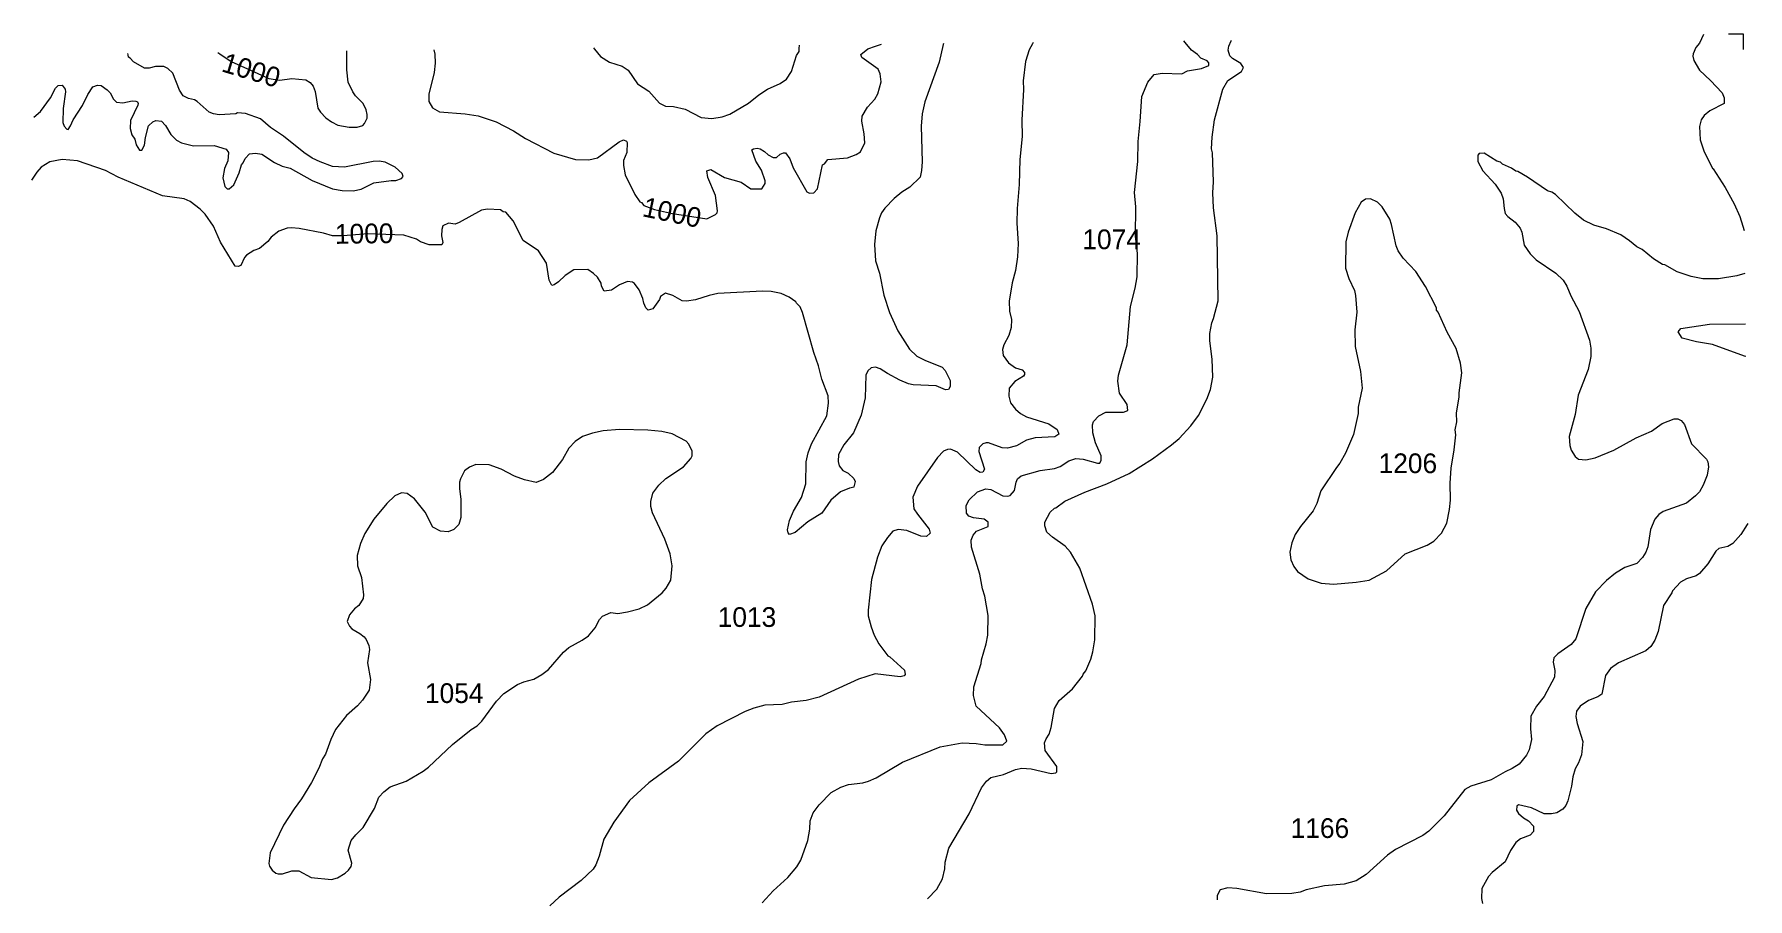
# Model space of a CAD drawing. Header units: kilometres. Extents: x 178.1 to 232.4, y 8228.7 to 8284.8.
# Drawn here: x 217.92 to 231.84, y 8277.78 to 8284.8 of the extents above; entities that cross this region are included whole.
import ezdxf

# ---------------------------------------------------------------- set-up
doc = ezdxf.new("R2010")
doc.units = ezdxf.units.KM
for name, color, linetype in [('1', 7, 'Continuous'), ('2', 7, 'Continuous'), ('21', 7, 'Continuous'), ('61', 7, 'Continuous'), ('63', 7, 'Continuous')]:
    doc.layers.add(name, color=color, linetype=linetype)
doc.styles.add('dgn002', font='dgn002.shx')

# ---------------------------------------------------------------- blocks, each defined once
blk = doc.blocks.new('PRCGEO3')
at = {"layer": '63', "color": 132, "linetype": 'Continuous', "lineweight": 0, "true_color": 0x00c3c3, "flags": 128}
blk.add_lwpolyline([(0, -0.1232), (0, 0), (-0.1214, 0)], dxfattribs=at)

msp = doc.modelspace()

# ---------------------------------------------------------------- linework, layer by layer
at = {"layer": '1', "color": 5, "linetype": 'Continuous', "lineweight": 13, "flags": 128}
for points in [[(219.408, 8284.6523), (219.4252, 8284.6405), (219.5154, 8284.5786), (219.6741, 8284.5073), (219.8238, 8284.44), (219.9109, 8284.4258), (220.0106, 8284.4397), (220.1231, 8284.43), (220.1597, 8284.4065), (220.183, 8284.3768), (220.1981, 8284.335), (220.2214, 8284.2003), (220.2433, 8284.1668), (220.2855, 8284.1212), (220.3309, 8284.0872), (220.3844, 8284.062), (220.4755, 8284.0454), (220.5399, 8284.0454), (220.5871, 8284.0598), (220.5996, 8284.0739), (220.6205, 8284.1194), (220.6227, 8284.1473), (220.6143, 8284.1851), (220.5891, 8284.2379), (220.5264, 8284.2999), (220.5041, 8284.3312), (220.4684, 8284.4101), (220.4567, 8284.5095), (220.4551, 8284.6626), (220.4551, 8284.6651)], [(221.1637, 8284.6737), (221.1707, 8284.6369), (221.1741, 8284.5638), (221.1654, 8284.4901), (221.1217, 8284.312), (221.1234, 8284.2535), (221.1521, 8284.2017), (221.2099, 8284.1685), (221.4171, 8284.1539), (221.5242, 8284.136), (221.6705, 8284.0877), (221.8098, 8284.0165), (221.9086, 8283.954), (222.139, 8283.8339), (222.3143, 8283.7823), (222.4236, 8283.7788), (222.4919, 8283.795), (222.67, 8283.9263), (222.7048, 8283.9425), (222.7274, 8283.9304), (222.7329, 8283.9193), (222.7313, 8283.8406), (222.7035, 8283.7746), (222.7037, 8283.7342), (222.7181, 8283.6577), (222.7957, 8283.499), (222.8364, 8283.4387), (222.8495, 8283.4349), (222.8706, 8283.4081), (222.9568, 8283.3763), (223.1014, 8283.3455), (223.3811, 8283.3008), (223.4504, 8283.336), (223.4639, 8283.3499), (223.4671, 8283.3646), (223.4511, 8283.4906), (223.3885, 8283.6364), (223.3804, 8283.6896), (223.4133, 8283.7009), (223.5239, 8283.637), (223.6613, 8283.5992), (223.738, 8283.5433), (223.8291, 8283.5436), (223.8538, 8283.5878), (223.8552, 8283.6104), (223.8259, 8283.6964), (223.78, 8283.7689), (223.7474, 8283.8618), (223.7596, 8283.8705), (223.7894, 8283.8742), (223.8135, 8283.8688), (223.849, 8283.8477), (223.8795, 8283.8195), (223.919, 8283.7986), (223.9471, 8283.7991), (223.9781, 8283.8251), (224.0038, 8283.8377), (224.0189, 8283.8372), (224.0544, 8283.7892), (224.0831, 8283.7155), (224.1937, 8283.5207), (224.2162, 8283.509), (224.2515, 8283.5127), (224.2797, 8283.5445), (224.3207, 8283.7388), (224.336, 8283.7477), (224.3648, 8283.7834), (224.5232, 8283.7967), (224.5946, 8283.8232), (224.6295, 8283.8454), (224.6654, 8283.9188), (224.6604, 8283.9902), (224.6395, 8284.095), (224.6429, 8284.1349), (224.6853, 8284.2066), (224.7456, 8284.2735), (224.7704, 8284.3146), (224.797, 8284.414), (224.789, 8284.4792), (224.7736, 8284.5158), (224.6393, 8284.6116), (224.6329, 8284.6361), (224.6896, 8284.6818), (224.7528, 8284.7022), (224.8002, 8284.7175)], [(225.3043, 8284.7235), (225.3025, 8284.7162), (225.2677, 8284.5714), (225.1527, 8284.2494), (225.1316, 8284.1524), (225.1215, 8284.0527), (225.1312, 8283.7638), (225.1263, 8283.6931), (225.1132, 8283.6394), (225.0309, 8283.5582), (224.9651, 8283.517), (224.9031, 8283.4664), (224.8285, 8283.3869), (224.8015, 8283.349), (224.7834, 8283.3096), (224.7544, 8283.2026), (224.7429, 8283.0923), (224.7526, 8282.9598), (224.7827, 8282.8586), (224.8205, 8282.6818), (224.8641, 8282.5393), (224.933, 8282.3913), (225.0281, 8282.2429), (225.0871, 8282.185), (225.1527, 8282.1525), (225.2924, 8282.0964), (225.3183, 8282.0708), (225.3577, 8281.9896), (225.3583, 8281.9408), (225.3452, 8281.916), (225.3214, 8281.9123), (225.2432, 8281.9448), (225.0565, 8281.9535), (225.0194, 8281.9621), (224.9494, 8281.9908), (224.848, 8282.0447), (224.7888, 8282.0842), (224.7519, 8282.0978), (224.717, 8282.0909), (224.6882, 8282.0679), (224.6736, 8282.0321), (224.6684, 8281.848), (224.6356, 8281.7073), (224.5728, 8281.5626), (224.4938, 8281.4671), (224.4498, 8281.3887), (224.4483, 8281.3303), (224.4563, 8281.2972), (224.4858, 8281.2592), (224.5305, 8281.2355), (224.5749, 8281.192), (224.5864, 8281.1686), (224.5754, 8281.1262), (224.5789, 8281.1221), (224.5397, 8281.1135), (224.4674, 8281.0837), (224.3874, 8281.0183), (224.3162, 8280.9117), (224.2014, 8280.8422), (224.0998, 8280.7555), (224.0521, 8280.7374), (224.042, 8280.7512), (224.0369, 8280.7771), (224.0538, 8280.8524), (224.0861, 8280.9278), (224.1511, 8281.0381), (224.1864, 8281.1485), (224.1881, 8281.3288), (224.2048, 8281.4027), (224.231, 8281.4743), (224.3551, 8281.7031), (224.3708, 8281.8043), (224.3659, 8281.8636), (224.3168, 8282.0003), (224.2882, 8282.1071), (224.2504, 8282.2158), (224.1582, 8282.5416), (224.1388, 8282.5864), (224.1085, 8282.6157), (224.105, 8282.6285), (224.0506, 8282.6639), (223.9848, 8282.6957), (223.9033, 8282.7106), (223.8327, 8282.7137), (223.4705, 8282.694), (223.3988, 8282.6793), (223.2887, 8282.6445), (223.2153, 8282.6333), (223.1809, 8282.6365), (223.106, 8282.6778), (223.0465, 8282.6986), (223.0038, 8282.6696), (222.9963, 8282.6449), (222.9422, 8282.5711), (222.9041, 8282.5606)], [(222.7358, 8282.7924), (222.6712, 8282.765), (222.6078, 8282.7206), (222.5466, 8282.7136), (222.5245, 8282.7543), (222.5215, 8282.7774), (222.4915, 8282.8266), (222.4608, 8282.8573), (222.4136, 8282.8896), (222.3012, 8282.886), (222.2295, 8282.8421), (222.1752, 8282.7884), (222.1405, 8282.7649), (222.1227, 8282.7604), (222.101, 8282.8018), (222.078, 8282.9417), (222.0125, 8283.0406), (221.8881, 8283.1261), (221.808, 8283.2849), (221.7474, 8283.355), (221.7266, 8283.359), (221.7058, 8283.3737), (221.5981, 8283.3803), (221.5509, 8283.3708), (221.3695, 8283.2699), (221.3373, 8283.2588), (221.2834, 8283.2665), (221.2372, 8283.2429), (221.2269, 8283.2141), (221.2254, 8283.1627), (221.2351, 8283.1101), (221.2274, 8283.0905), (221.1259, 8283.0894), (221.0549, 8283.1151), (221.0229, 8283.1346), (220.9199, 8283.168), (220.6267, 8283.179), (220.4253, 8283.1643), (220.3399, 8283.1639), (220.2675, 8283.1844), (220.0682, 8283.2226), (220.007, 8283.2288), (219.9728, 8283.2243), (219.9037, 8283.1999), (219.8418, 8283.1521), (219.8155, 8283.1179), (219.7455, 8283.0589), (219.7001, 8283.043), (219.6411, 8283.0054), (219.6245, 8282.9883), (219.5938, 8282.9215), (219.5737, 8282.9132), (219.5484, 8282.916), (219.4296, 8283.1105), (219.3736, 8283.2421), (219.3044, 8283.3392), (219.2633, 8283.3804), (219.1825, 8283.4418), (219.1349, 8283.4642), (218.9589, 8283.4888), (218.5983, 8283.6389), (218.4963, 8283.6931), (218.2689, 8283.7722), (218.1428, 8283.7817), (218.0428, 8283.7624), (217.9719, 8283.7199), (217.9364, 8283.6802), (217.8931, 8283.6158)], [(222.7933, 8282.7766), (222.7767, 8282.7862), (222.7358, 8282.7924)], [(222.9041, 8282.5606), (222.8862, 8282.5788), (222.8684, 8282.6159), (222.8608, 8282.6545), (222.8318, 8282.7253), (222.7933, 8282.7766)]]:
    msp.add_lwpolyline(points, dxfattribs=at)
at = {"layer": '2', "color": 3, "linetype": 'Continuous', "lineweight": 0, "flags": 128}
for points in [[(231.4794, 8284.7966), (231.4465, 8284.7263), (231.4167, 8284.6908), (231.3951, 8284.64), (231.3928, 8284.6208), (231.4003, 8284.5875), (231.4459, 8284.5073), (231.5353, 8284.4244), (231.6308, 8284.3237), (231.6461, 8284.2824), (231.6456, 8284.2377), (231.5288, 8284.1766), (231.4838, 8284.1395), (231.4586, 8284.1046), (231.4454, 8284.0513), (231.451, 8283.941), (231.4818, 8283.8538), (231.5507, 8283.7103), (231.5585, 8283.7062), (231.6556, 8283.5554), (231.7283, 8283.4232), (231.7745, 8283.3211), (231.7993, 8283.2405), (231.8102, 8283.2051)], [(222.4601, 8284.6893), (222.469, 8284.6783), (222.5172, 8284.6188), (222.591, 8284.5725), (222.6934, 8284.5391), (222.7421, 8284.5069), (222.819, 8284.3955), (222.9098, 8284.336), (222.9952, 8284.2396), (223.0458, 8284.2166), (223.1104, 8284.2118), (223.2038, 8284.1916), (223.3356, 8284.123), (223.4229, 8284.1145), (223.5055, 8284.1289), (223.568, 8284.1517), (223.7185, 8284.2393), (223.8028, 8284.3077), (223.8728, 8284.3529), (223.978, 8284.3988), (224.0281, 8284.434), (224.0696, 8284.4963), (224.1097, 8284.6258), (224.1303, 8284.6595), (224.1323, 8284.6824), (224.1347, 8284.7095)], [(226.0325, 8284.7322), (226.0268, 8284.7213), (226.0007, 8284.6715), (225.9711, 8284.5775), (225.951, 8284.42), (225.9526, 8284.3515), (225.9395, 8284.102), (225.9427, 8283.9696), (225.9247, 8283.7839), (225.9196, 8283.5799), (225.9018, 8283.3851), (225.8985, 8283.2671), (225.9098, 8283.1012), (225.9065, 8282.9919), (225.8902, 8282.8807), (225.8621, 8282.7806), (225.8377, 8282.6338), (225.8408, 8282.5522), (225.8553, 8282.4849), (225.8527, 8282.4202), (225.8341, 8282.3549), (225.7928, 8282.2769), (225.7836, 8282.2411), (225.7899, 8282.1928), (225.8313, 8282.1324), (225.889, 8282.0922), (225.943, 8282.0746), (225.9625, 8282.053), (225.9624, 8282.038), (225.9527, 8282.0247), (225.8824, 8281.9817), (225.8377, 8281.9261), (225.8342, 8281.8602), (225.8492, 8281.8071), (225.8879, 8281.7563), (225.9284, 8281.7205), (225.9777, 8281.6936), (226.16, 8281.6372), (226.2266, 8281.592), (226.2413, 8281.554), (226.2094, 8281.5322), (226.0496, 8281.5221), (225.9784, 8281.5035), (225.8957, 8281.4587), (225.8235, 8281.4381), (225.7796, 8281.4429), (225.6703, 8281.484), (225.65, 8281.484), (225.6222, 8281.4735), (225.594, 8281.4442), (225.591, 8281.4115), (225.6365, 8281.2686), (225.6231, 8281.2454), (225.6029, 8281.241), (225.5656, 8281.2628), (225.4182, 8281.408), (225.3617, 8281.4303), (225.3372, 8281.4281), (225.3038, 8281.4144), (225.2544, 8281.3634), (225.0933, 8281.1311), (225.0542, 8281.0405), (225.064, 8280.9478), (225.0922, 8280.9025), (225.1871, 8280.783), (225.1969, 8280.7485), (225.1654, 8280.723), (225.1188, 8280.7259), (225.0054, 8280.7715), (224.9347, 8280.7782), (224.8927, 8280.7647), (224.8499, 8280.7155), (224.8035, 8280.6474), (224.7674, 8280.5551), (224.72, 8280.3722), (224.6919, 8280.1239), (224.6926, 8280.078), (224.7153, 8279.9882), (224.7406, 8279.9219), (224.7775, 8279.8515), (224.8505, 8279.7524), (224.8688, 8279.7455), (224.9883, 8279.6371), (224.9914, 8279.6009), (224.9844, 8279.5915), (224.9507, 8279.5819), (224.75, 8279.6074), (224.6135, 8279.5636), (224.2951, 8279.4191), (224.1881, 8279.3907), (224.0703, 8279.3773), (223.9929, 8279.3596), (223.8531, 8279.3521), (223.7642, 8279.3297), (223.6937, 8279.3029)], [(225.6675, 8280.8387), (225.6341, 8280.8635), (225.547, 8280.8737), (225.5101, 8280.8885), (225.4901, 8280.9124), (225.4886, 8280.9747), (225.5122, 8281.0209), (225.5813, 8281.0845), (225.648, 8281.1088), (225.6873, 8281.1041), (225.7857, 8281.0514), (225.8268, 8281.0497), (225.8455, 8281.0548), (225.8799, 8281.0958), (225.8934, 8281.1642), (225.9059, 8281.1898), (225.9337, 8281.216), (226.0902, 8281.2585), (226.2047, 8281.2747), (226.2527, 8281.2919), (226.3218, 8281.337), (226.378, 8281.3558), (226.4398, 8281.3508), (226.5552, 8281.3165), (226.5745, 8281.3167), (226.5846, 8281.3427), (226.5846, 8281.3764), (226.5401, 8281.4816), (226.5163, 8281.5649), (226.5156, 8281.6283), (226.5221, 8281.6564), (226.566, 8281.7026), (226.6234, 8281.7325), (226.7652, 8281.7324), (226.8018, 8281.7452), (226.7967, 8281.7925), (226.735, 8281.8859), (226.7198, 8281.9837), (226.7265, 8282.0321), (226.7952, 8282.2769), (226.8235, 8282.59), (226.8613, 8282.7391), (226.8775, 8282.8306), (226.8793, 8283.0189), (226.8645, 8283.1615), (226.8678, 8283.3994), (226.8563, 8283.516), (226.8841, 8283.7656), (226.8843, 8283.9283), (226.9024, 8284.0921), (226.9161, 8284.2936), (226.9632, 8284.4102), (227.0145, 8284.4731), (227.0811, 8284.4831), (227.2391, 8284.4784), (227.2866, 8284.5014), (227.4011, 8284.5211), (227.4584, 8284.5462), (227.4602, 8284.5665), (227.4474, 8284.583), (227.3951, 8284.6049), (227.3687, 8284.6336), (227.3193, 8284.6704), (227.2678, 8284.7318), (227.2553, 8284.7468)], [(227.7208, 8284.5616), (227.6529, 8284.6023), (227.6299, 8284.6251), (227.6168, 8284.6695), (227.6218, 8284.7014)], [(227.6218, 8284.7014), (227.6398, 8284.7449), (227.6425, 8284.7514)], [(220.1753, 8283.6109), (220.3399, 8283.5452), (220.4179, 8283.5316), (220.5071, 8283.5286), (220.574, 8283.542), (220.6762, 8283.5928), (220.8172, 8283.6123), (220.8546, 8283.6115), (220.9006, 8283.6296), (220.914, 8283.6444), (220.9063, 8283.6694), (220.8494, 8283.7213), (220.7684, 8283.7604), (220.7184, 8283.7688), (220.6704, 8283.7673), (220.4371, 8283.7195), (220.3398, 8283.7261), (220.2398, 8283.7628), (220.1733, 8283.7947), (220.1068, 8283.8393), (219.9409, 8283.9733), (219.835, 8284.0417), (219.7535, 8284.1126), (219.6338, 8284.1556), (219.5679, 8284.1607), (219.5548, 8284.1541), (219.42, 8284.1459), (219.372, 8284.1541), (219.3391, 8284.1673), (219.2397, 8284.2547), (219.218, 8284.2667), (219.1705, 8284.2778), (219.1274, 8284.3001), (219.0968, 8284.3456), (219.0422, 8284.4837), (219.0016, 8284.5226), (218.9692, 8284.5369), (218.9006, 8284.5374), (218.8505, 8284.5242), (218.8123, 8284.524), (218.7232, 8284.576), (218.6969, 8284.6049), (218.6826, 8284.612), (218.6786, 8284.6312), (218.6761, 8284.6434)], [(225.1741, 8277.7807), (225.2485, 8277.8604), (225.2963, 8277.9428), (225.3138, 8278.0236), (225.3177, 8278.0785), (225.347, 8278.1916), (225.5123, 8278.4706), (225.614, 8278.6833), (225.6531, 8278.7354), (225.6891, 8278.7672), (225.792, 8278.79), (225.8899, 8278.8311), (225.9402, 8278.8407), (226.017, 8278.8375), (226.1775, 8278.7981), (226.2164, 8278.8027), (226.2238, 8278.8123), (226.2255, 8278.8553), (226.1306, 8278.9857), (226.1256, 8279.0474), (226.1376, 8279.0798), (226.1618, 8279.1179), (226.18, 8279.1706), (226.2056, 8279.3253), (226.2446, 8279.3907), (226.3515, 8279.4865), (226.4345, 8279.5883), (226.4385, 8279.6059), (226.4599, 8279.6331), (226.5021, 8279.7257), (226.5184, 8279.785), (226.5336, 8279.8843), (226.5369, 8280.0773), (226.5139, 8280.174), (226.4114, 8280.4643), (226.3365, 8280.5947), (226.2928, 8280.6451), (226.1891, 8280.7176), (226.1423, 8280.7584), (226.1259, 8280.81), (226.1274, 8280.8392), (226.1711, 8280.9192), (226.2057, 8280.9535), (226.2167, 8280.9558), (226.2901, 8281.0085), (226.4527, 8281.0832), (226.6315, 8281.1503), (226.8111, 8281.2338), (227.0015, 8281.3517), (227.1575, 8281.4661), (227.2181, 8281.5186), (227.3127, 8281.6198), (227.3751, 8281.7054), (227.4442, 8281.8371), (227.4719, 8281.9162), (227.4913, 8282.017), (227.4867, 8282.1616), (227.467, 8282.3098), (227.467, 8282.369), (227.4834, 8282.4579), (227.4974, 8282.491), (227.5359, 8282.6357), (227.528, 8283.1635), (227.4985, 8283.3907), (227.4934, 8283.5113), (227.4982, 8283.6017), (227.4883, 8283.8373), (227.4818, 8283.8684), (227.4857, 8283.9632), (227.5048, 8284.1039), (227.5728, 8284.3522), (227.6149, 8284.425), (227.7248, 8284.4978), (227.74, 8284.5282), (227.7208, 8284.5616)], [(217.9141, 8284.1268), (217.9685, 8284.1712), (218.0489, 8284.283), (218.0882, 8284.3612), (218.1114, 8284.3842), (218.1433, 8284.386), (218.168, 8284.3529), (218.1718, 8284.3324), (218.1524, 8284.1975), (218.149, 8284.0817), (218.1586, 8284.0521), (218.1805, 8284.0276), (218.1911, 8284.0274), (218.2118, 8284.0558), (218.2319, 8284.1055), (218.3085, 8284.2199), (218.3528, 8284.3114), (218.3919, 8284.3732), (218.4293, 8284.3858), (218.4614, 8284.3821), (218.5094, 8284.3482), (218.5323, 8284.3233), (218.5609, 8284.272), (218.5853, 8284.2481), (218.6377, 8284.2429), (218.7129, 8284.2592), (218.7422, 8284.2574), (218.7545, 8284.2507), (218.7602, 8284.237), (218.7579, 8284.2248), (218.6991, 8284.0986), (218.6956, 8284.0337), (218.7101, 8283.9835), (218.7331, 8283.948), (218.7447, 8283.9012), (218.773, 8283.8596), (218.7905, 8283.8582), (218.8134, 8283.8992), (218.821, 8283.9606), (218.8455, 8284.0566), (218.8794, 8284.0884), (218.9042, 8284.0981), (218.95, 8284.0937), (218.9826, 8284.0597), (219.0273, 8283.9851), (219.0736, 8283.9407), (219.1119, 8283.9171), (219.2106, 8283.8923), (219.3789, 8283.8955), (219.4755, 8283.8659), (219.4935, 8283.8394), (219.4903, 8283.7722), (219.4618, 8283.7106), (219.4494, 8283.6332), (219.4639, 8283.5625), (219.4835, 8283.5432), (219.5002, 8283.545), (219.5371, 8283.5759), (219.5808, 8283.6735), (219.5993, 8283.7405), (219.6138, 8283.7542)], [(219.6138, 8283.7542), (219.6301, 8283.7914), (219.6652, 8283.8295), (219.715, 8283.8344), (219.765, 8283.8258), (219.8698, 8283.7585)], [(231.8142, 8282.8585), (231.7484, 8282.8393), (231.6011, 8282.8127), (231.4737, 8282.8141), (231.3797, 8282.8317), (231.2652, 8282.8715), (231.165, 8282.9276), (231.1464, 8282.931), (231.0728, 8282.9775), (230.9793, 8283.0526), (230.9373, 8283.0742), (230.8785, 8283.1237), (230.8082, 8283.171), (230.6917, 8283.22), (230.5879, 8283.249), (230.5049, 8283.2903), (230.4321, 8283.3483), (230.2766, 8283.4989), (230.2465, 8283.5185), (230.2122, 8283.5291), (230.0485, 8283.6391), (229.9701, 8283.6847), (229.9527, 8283.6869), (229.9177, 8283.7125), (229.8468, 8283.7447), (229.8294, 8283.7599), (229.7988, 8283.7699), (229.6966, 8283.8345), (229.6549, 8283.8313), (229.6443, 8283.817), (229.6465, 8283.7672), (229.6868, 8283.6911), (229.7861, 8283.5828), (229.8338, 8283.5086), (229.8518, 8283.4628), (229.8586, 8283.3844), (229.8684, 8283.3449), (229.8901, 8283.3195), (229.9474, 8283.275), (229.9885, 8283.2255), (230.0034, 8283.1921), (230.0205, 8283.0864), (230.0693, 8283.0168), (230.1184, 8282.969), (230.2783, 8282.8602), (230.3375, 8282.8026), (230.3683, 8282.754), (230.4012, 8282.677), (230.4692, 8282.5475), (230.5513, 8282.3171), (230.5645, 8282.2519), (230.5645, 8282.184), (230.542, 8282.0778), (230.4596, 8281.87), (230.4364, 8281.712), (230.387, 8281.533), (230.3913, 8281.461), (230.4045, 8281.4227), (230.4349, 8281.371), (230.4618, 8281.3508), (230.5219, 8281.346), (230.5975, 8281.3598), (230.7512, 8281.4242), (230.9306, 8281.5221), (231.0566, 8281.5766), (231.1431, 8281.6407), (231.2415, 8281.6779), (231.2712, 8281.6784), (231.296, 8281.6647), (231.323, 8281.6323), (231.38, 8281.4732), (231.5028, 8281.3492), (231.5132, 8281.3281), (231.5193, 8281.2887), (231.5079, 8281.2215), (231.4746, 8281.1379), (231.4452, 8281.086), (231.4145, 8281.0534), (231.3406, 8280.9933), (231.1508, 8280.9261), (231.1168, 8280.9005), (231.0837, 8280.8618), (231.0469, 8280.7791), (231.0265, 8280.6392), (231.0091, 8280.5952), (230.9828, 8280.5515), (230.9383, 8280.5033), (230.8406, 8280.4716), (230.7633, 8280.4237), (230.6899, 8280.3649), (230.6023, 8280.2721), (230.5218, 8280.1372), (230.4415, 8279.8916), (230.4044, 8279.8444), (230.2943, 8279.7686)], [(219.8698, 8283.7585), (219.9297, 8283.7289), (219.9954, 8283.7122), (220.1753, 8283.6109)], [(229.1422, 8282.8738), (229.0384, 8282.9826), (228.9978, 8283.0414), (228.9823, 8283.0831), (228.9447, 8283.2537), (228.9289, 8283.2975), (228.8689, 8283.3974), (228.8311, 8283.4368), (228.772, 8283.4624), (228.7326, 8283.4611), (228.6985, 8283.4359), (228.6485, 8283.3501), (228.591, 8283.1921), (228.5715, 8283.1137), (228.5694, 8282.8999), (228.598, 8282.8168), (228.6419, 8282.7194), (228.652, 8282.6785), (228.662, 8282.542), (228.6457, 8282.4001), (228.6488, 8282.2638), (228.6918, 8282.0622), (228.7046, 8281.9268), (228.6726, 8281.7722), (228.6718, 8281.7206), (228.6353, 8281.5494), (228.571, 8281.3981), (228.5252, 8281.3166), (228.4961, 8281.2823), (228.3691, 8281.0939), (228.3374, 8280.9898), (228.3072, 8280.9299), (228.2044, 8280.8043), (228.1604, 8280.7392), (228.1346, 8280.6721), (228.1188, 8280.5946), (228.1246, 8280.5339), (228.1497, 8280.4775), (228.1812, 8280.439), (228.2666, 8280.3798), (228.3715, 8280.3432), (228.4734, 8280.3355), (228.656, 8280.3503), (228.762, 8280.369), (228.9022, 8280.4441), (229.0559, 8280.5808), (229.2338, 8280.6533), (229.2869, 8280.6839), (229.3511, 8280.7481), (229.3941, 8280.8293), (229.4158, 8280.9417), (229.4223, 8281.0186), (229.4192, 8281.1557), (229.4274, 8281.2773), (229.4537, 8281.4264), (229.4652, 8281.5474), (229.4622, 8281.5888), (229.4734, 8281.6528), (229.4732, 8281.7222), (229.4948, 8281.8569), (229.4933, 8281.889), (229.5145, 8282.0504), (229.5046, 8282.1294), (229.4687, 8282.2473), (229.3972, 8282.3809), (229.3234, 8282.5442), (229.3107, 8282.5608), (229.3084, 8282.5777), (229.2212, 8282.7522), (229.1422, 8282.8738)], [(231.8221, 8282.1828), (231.8108, 8282.1869), (231.553, 8282.2806), (231.4222, 8282.3019), (231.3066, 8282.3317), (231.2726, 8282.3835), (231.2937, 8282.411), (231.5267, 8282.4455), (231.819, 8282.4487)], [(222.4734, 8279.98), (222.508, 8280.0494), (222.5321, 8280.0764), (222.6021, 8280.1048), (222.6587, 8280.0984), (222.7354, 8280.1103), (222.8312, 8280.136), (222.8988, 8280.1674), (223.0183, 8280.265), (223.0494, 8280.303), (223.0888, 8280.3689), (223.1001, 8280.4841), (223.0819, 8280.5822), (223.0392, 8280.7007), (222.9409, 8280.9142), (222.9273, 8280.9647), (222.925, 8281.0076), (222.9429, 8281.074), (222.9903, 8281.139), (223.047, 8281.1933), (223.1911, 8281.2888), (223.2499, 8281.3542), (223.2614, 8281.3762), (223.2628, 8281.4153), (223.2359, 8281.473), (223.2136, 8281.4973), (223.0985, 8281.5565), (223.0156, 8281.5747), (222.9024, 8281.5861), (222.6712, 8281.5911), (222.5388, 8281.5813), (222.4514, 8281.5619), (222.3703, 8281.5349), (222.3116, 8281.4948), (222.26, 8281.4394), (222.2087, 8281.3481), (222.1262, 8281.2428), (222.0532, 8281.1847), (221.9951, 8281.16), (221.8992, 8281.1823), (221.8193, 8281.2122), (221.7103, 8281.268), (221.6116, 8281.3048), (221.5031, 8281.3072), (221.4538, 8281.2855), (221.4136, 8281.2558), (221.3785, 8281.1912), (221.3703, 8281.1644), (221.3703, 8281.1083), (221.3817, 8281.026), (221.3831, 8280.8779), (221.3656, 8280.8207), (221.3262, 8280.7784), (221.2794, 8280.7602), (221.2186, 8280.7659), (221.154, 8280.7971), (221.0934, 8280.9194), (221.0073, 8281.0288), (220.947, 8281.0726), (220.8991, 8281.076), (220.8464, 8281.0523), (220.7813, 8280.9906), (220.6765, 8280.8632), (220.6034, 8280.7468), (220.5662, 8280.6668), (220.541, 8280.5671), (220.5428, 8280.4844), (220.5747, 8280.3893), (220.5916, 8280.2497), (220.5885, 8280.2197), (220.5525, 8280.1615), (220.5192, 8280.136), (220.477, 8280.0852), (220.4601, 8280.0331), (220.4777, 8279.9936), (220.4966, 8279.9727), (220.5617, 8279.9361), (220.5982, 8279.9073), (220.6133, 8279.887), (220.6345, 8279.8376), (220.6393, 8279.804), (220.6246, 8279.6959), (220.6476, 8279.5617), (220.6383, 8279.4751), (220.5834, 8279.3939), (220.5416, 8279.3473), (220.4524, 8279.2691), (220.3637, 8279.1548), (220.3252, 8279.0751), (220.2837, 8278.956), (220.2576, 8278.9164), (220.2284, 8278.842), (220.1685, 8278.7256), (220.0875, 8278.5933), (220.0275, 8278.512)], [(225.5987, 8280.4176), (225.5313, 8280.6349), (225.528, 8280.6928), (225.5458, 8280.7329), (225.5708, 8280.7643)], [(225.5708, 8280.7643), (225.6675, 8280.8048), (225.6675, 8280.8387)], [(231.838, 8280.8268), (231.8338, 8280.82), (231.7832, 8280.7376), (231.718, 8280.6656), (231.6761, 8280.641), (231.6032, 8280.6237), (231.5783, 8280.603), (231.5128, 8280.5), (231.4453, 8280.4226), (231.4183, 8280.4043), (231.341, 8280.3778), (231.2929, 8280.3504), (231.2256, 8280.2802), (231.2226, 8280.2658), (231.1527, 8280.1614), (231.1093, 8279.9504), (231.0829, 8279.8804), (231.0509, 8279.8306), (231.0108, 8279.7938), (230.7893, 8279.6968), (230.722, 8279.6508), (230.6814, 8279.5939), (230.6526, 8279.4426), (230.6213, 8279.4205), (230.5431, 8279.3911), (230.4763, 8279.3449), (230.4476, 8279.3053), (230.4401, 8279.2602), (230.4511, 8279.2035), (230.4987, 8279.058), (230.4885, 8278.9512), (230.4628, 8278.8842), (230.4358, 8278.836), (230.4159, 8278.7726), (230.4066, 8278.696), (230.377, 8278.5774), (230.3589, 8278.538), (230.3366, 8278.5089), (230.2882, 8278.4804), (230.2436, 8278.4722), (230.184, 8278.4723), (230.081, 8278.5186), (229.9751, 8278.5444), (229.9624, 8278.5336), (229.9593, 8278.5007), (229.9764, 8278.4742), (230.0153, 8278.4385), (230.0577, 8278.4144), (230.0965, 8278.3723), (230.0972, 8278.3288), (230.0702, 8278.299), (229.992, 8278.2679), (229.9535, 8278.2394), (229.9104, 8278.1738), (229.8683, 8278.0804), (229.7627, 8277.9958), (229.731, 8277.9622), (229.6777, 8277.8655), (229.6743, 8277.7841), (229.6828, 8277.7439)], [(223.831, 8277.7478), (223.921, 8277.8461), (224.0385, 8277.9538), (224.1119, 8278.0419), (224.1455, 8278.0941), (224.2013, 8278.2547), (224.2177, 8278.347), (224.2211, 8278.4152), (224.2446, 8278.4792), (224.2947, 8278.5454), (224.3921, 8278.6444), (224.4686, 8278.6878), (224.5331, 8278.7102), (224.6475, 8278.722), (224.6957, 8278.7358), (224.7579, 8278.7643), (224.971, 8278.8898), (225.2759, 8279.0139), (225.4556, 8279.0481), (225.5701, 8279.0432), (225.6399, 8279.0302), (225.7861, 8279.0321), (225.8187, 8279.0623), (225.7992, 8279.1113), (225.76, 8279.1699), (225.5688, 8279.3462), (225.5464, 8279.4318), (225.5511, 8279.5024), (225.61, 8279.6914), (225.6125, 8279.7224), (225.6497, 8279.8514), (225.6629, 8279.9213), (225.6662, 8280.0811), (225.64, 8280.2391), (225.622, 8280.2985), (225.5987, 8280.4176)], [(219.8791, 8277.9901), (219.8994, 8277.9832), (219.9323, 8277.985), (220.0092, 8278.0093), (220.0666, 8278.0077), (220.166, 8277.9536), (220.3325, 8277.9388), (220.3813, 8277.9515), (220.4418, 8277.9882), (220.4687, 8278.0134), (220.4903, 8278.0448), (220.4977, 8278.0704), (220.4682, 8278.1768), (220.4925, 8278.2533), (220.5291, 8278.3004), (220.5903, 8278.3615), (220.6817, 8278.5142), (220.7153, 8278.6051), (220.7557, 8278.6493), (220.8073, 8278.6892), (220.9389, 8278.7371), (221.0768, 8278.8166), (221.1195, 8278.8502), (221.3137, 8279.0344), (221.4673, 8279.1567), (221.5144, 8279.1862), (221.5544, 8279.2243), (221.6726, 8279.3849), (221.7309, 8279.4479), (221.8432, 8279.5207), (221.893, 8279.5433), (221.9759, 8279.565), (222.0412, 8279.6024), (222.0943, 8279.6423), (222.2167, 8279.7845), (222.2596, 8279.8202), (222.3688, 8279.8797), (222.4184, 8279.9158), (222.4734, 8279.98)], [(230.2943, 8279.7686), (230.2636, 8279.7379), (230.257, 8279.7025), (230.27, 8279.6335), (230.2677, 8279.5792)], [(230.2677, 8279.5792), (230.1831, 8279.4241), (230.1224, 8279.3443)], [(223.6937, 8279.3029), (223.4662, 8279.1845), (223.3724, 8279.1193), (223.1501, 8278.8973), (222.9103, 8278.7234), (222.7528, 8278.5804)], [(230.1224, 8279.3443), (230.0764, 8279.2635), (230.0726, 8279.1619), (230.0825, 8279.0736), (230.0624, 8278.9907), (230.04, 8278.9467), (229.9802, 8278.8753), (229.9234, 8278.8379), (229.8662, 8278.8124), (229.7537, 8278.7479), (229.5877, 8278.6944), (229.5398, 8278.6682), (229.3718, 8278.4545), (229.2484, 8278.331), (229.1995, 8278.2957), (228.9764, 8278.1805), (228.9105, 8278.1345), (228.7388, 8277.9794), (228.6573, 8277.9266), (228.5599, 8277.8993), (228.3993, 8277.8861), (228.25, 8277.8529), (228.2004, 8277.8349), (228.1352, 8277.8252), (227.9278, 8277.8219), (227.6882, 8277.865), (227.6134, 8277.8695), (227.5519, 8277.8549), (227.5266, 8277.8077), (227.5263, 8277.7721)], [(222.7528, 8278.5804), (222.6253, 8278.4042), (222.5455, 8278.2646)], [(220.0275, 8278.512), (219.9429, 8278.378), (219.8328, 8278.1536), (219.823, 8278.0668), (219.8282, 8278.0454)], [(222.5455, 8278.2646), (222.5059, 8278.1265), (222.4793, 8278.0566), (222.4584, 8278.0214), (222.36, 8277.9293), (222.1801, 8277.7955), (222.1059, 8277.723)], [(219.8282, 8278.0454), (219.8487, 8278.0138), (219.8791, 8277.9901)]]:
    msp.add_lwpolyline(points, dxfattribs=at)

# ---------------------------------------------------------------- block references
at = {"color": 132, "linetype": 'Continuous', "lineweight": 0, "true_color": 0x00c3c3}
msp.add_blockref('PRCGEO3', (231.8027, 8284.7989), dxfattribs=at)

# ---------------------------------------------------------------- texts
at = {"layer": '21', "color": 7, "linetype": 'Continuous', "lineweight": 0, "style": 'dgn002'}
for s, p in [('1074', (226.4318, 8283.0546)), ('1206', (228.8388, 8281.2368)), ('1054', (221.0908, 8279.3708))]:
    msp.add_text(s, height=0.16, dxfattribs=at).set_placement(p)
at = {"layer": '21', "color": 6, "linetype": 'Continuous', "lineweight": 13, "true_color": 0xf000f0, "style": 'dgn002'}
for s, p in [('1013', (223.4691, 8279.9885)), ('1166', (228.124, 8278.2752))]:
    msp.add_text(s, height=0.16, dxfattribs=at).set_placement(p)
at = {"layer": '61', "color": 212, "linetype": 'Continuous', "lineweight": 0, "true_color": 0xd200d2, "style": 'dgn002'}
for rotation, p in [(343.33951, (219.4297, 8284.4999)), (348.25021, (222.8496, 8283.3231)), (0.86523, (220.3601, 8283.0975))]:
    msp.add_text('1000', height=0.16, rotation=rotation, dxfattribs=at).set_placement(p)

doc.saveas('drawing.dxf')
